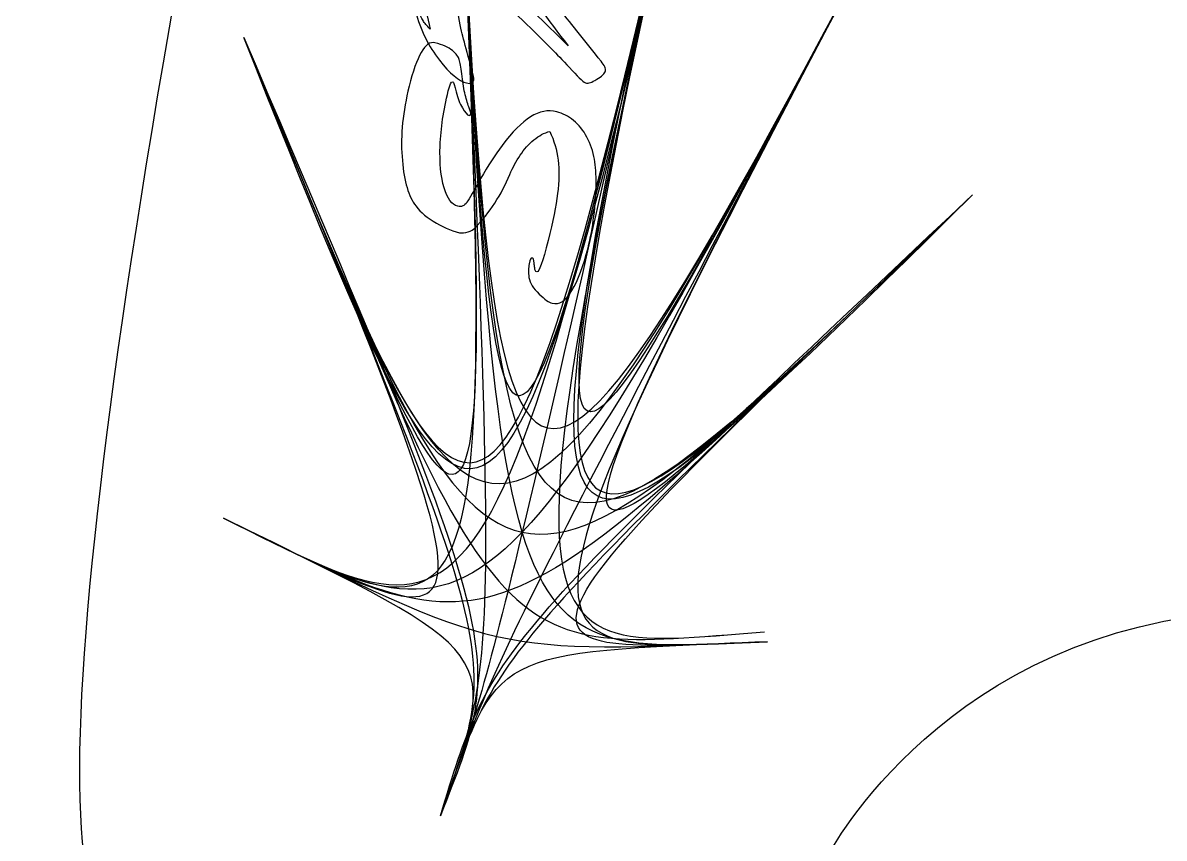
# Model space of a CAD drawing. Extents: x -6.9 to 5.4, y -6.6 to 6.1.
# Drawn here: x -4.766 to -3.064, y -5.401 to -4.185 of the extents above; entities that cross this region are included whole.
import ezdxf

# ---------------------------------------------------------------- set-up
doc = ezdxf.new("R2010")
doc.units = 0
doc.header["$MEASUREMENT"] = 0
doc.layers.add('LAYER_1', color=7, linetype='CONTINUOUS')

msp = doc.modelspace()

# ---------------------------------------------------------------- linework, layer by layer
at = {"layer": 'LAYER_1', "color": 1}
for points, knots in [([(-1.0765, 6.05652), (-1.0765, 6.05652), (-1.0765, 4.67193), (-1.0765, 4.67193), (-1.0765, 4.67193), (-1.26912, 4.58495), (-1.42916, 4.02107), (-1.55084, 3.28561), (-1.55084, 3.28561), (-1.55084, 3.28561), (-1.81406, 3.28562), (-1.81406, 3.28562), (-1.81406, 3.28562), (-1.81406, 3.28562), (-1.81406, 2.98575), (-1.81406, 2.98575), (-1.81406, 2.98575), (-1.81406, 2.98575), (-1.78008, 2.98575), (-1.78008, 2.98575), (-1.78008, 2.98575), (-1.78008, 2.98575), (-1.73451, 2.98575), (-1.73451, 2.98575), (-1.73451, 2.98575), (-1.73451, 2.98575), (-1.60366, 2.98575), (-1.60366, 2.98575), (-1.60366, 2.98575), (-1.70708, 2.23453), (-1.77571, 1.26423), (-1.80467, 0.34562), (-1.80467, 0.34562), (-1.80467, 0.34562), (-2.04347, 0.34562), (-2.04347, 0.34562), (-2.04347, 0.34562), (-2.04347, 0.34562), (-2.04347, 0.04575), (-2.04347, 0.04575), (-2.04347, 0.04575), (-2.04347, 0.04575), (-1.8138, 0.04575), (-1.8138, 0.04575), (-1.8138, 0.04575), (-1.84049, -1.2543), (-1.78591, -2.55726), (-1.63606, -3.27438), (-1.63606, -3.27438), (-1.63606, -3.27438), (-1.87501, -3.27438), (-1.87501, -3.27438), (-1.87501, -3.27438), (-1.87501, -3.27438), (-1.87501, -3.57425), (-1.87501, -3.57425), (-1.87501, -3.57425), (-1.87501, -3.57425), (-1.53922, -3.57425), (-1.53922, -3.57425), (-1.53922, -3.57425), (-1.50942, -3.653), (-1.47714, -3.71587), (-1.44229, -3.76058), (-1.44229, -3.76058), (-1.6412, -4.35957), (-1.67434, -4.91428), (-1.54172, -5.42472), (-1.54172, -5.42472), (-1.54172, -5.42472), (-1.7999, -5.42472), (-2.31625, -5.42472), (-2.31625, -5.42472), (-2.54922, -5.18566), (-2.71015, -5.04915), (-2.9477, -5.06273), (-2.9477, -5.06273), (-3.38926, -5.08798), (-3.56411, -5.42472), (-3.56411, -5.42472), (-3.56411, -5.42472), (-3.62295, -5.75827), (-3.67455, -6.2348), (-3.97476, -6.57611), (-3.97476, -6.57611), (-3.97476, -6.57611), (-4.07472, -6.57611), (-4.27463, -6.57611), (-4.27463, -6.57611), (-4.43925, -6.38713), (-4.57281, -6.00334), (-4.67531, -5.42472), (-4.67531, -5.42472), (-4.76578, -4.65962), (-3.82692, -0.58949), (-2.82667, 2.66733), (-2.82667, 2.66733), (-2.48529, 3.98956), (-1.79329, 5.08701), (-1.0765, 6.05652)], [0, 0, 0, 0, 0.0384615, 0.0384615, 0.0384615, 0.0384615, 0.0769231, 0.0769231, 0.0769231, 0.0769231, 0.1153846, 0.1153846, 0.1153846, 0.1153846, 0.1538462, 0.1538462, 0.1538462, 0.1538462, 0.1923077, 0.1923077, 0.1923077, 0.1923077, 0.2307692, 0.2307692, 0.2307692, 0.2307692, 0.2692308, 0.2692308, 0.2692308, 0.2692308, 0.3076923, 0.3076923, 0.3076923, 0.3076923, 0.3461538, 0.3461538, 0.3461538, 0.3461538, 0.3846154, 0.3846154, 0.3846154, 0.3846154, 0.4230769, 0.4230769, 0.4230769, 0.4230769, 0.4615385, 0.4615385, 0.4615385, 0.4615385, 0.5, 0.5, 0.5, 0.5, 0.5384615, 0.5384615, 0.5384615, 0.5384615, 0.5769231, 0.5769231, 0.5769231, 0.5769231, 0.6153846, 0.6153846, 0.6153846, 0.6153846, 0.6538462, 0.6538462, 0.6538462, 0.6538462, 0.6923077, 0.6923077, 0.6923077, 0.6923077, 0.7307692, 0.7307692, 0.7307692, 0.7307692, 0.7692308, 0.7692308, 0.7692308, 0.7692308, 0.8076923, 0.8076923, 0.8076923, 0.8076923, 0.8461538, 0.8461538, 0.8461538, 0.8461538, 0.8846154, 0.8846154, 0.8846154, 0.8846154, 0.9230769, 0.9230769, 0.9230769, 0.9230769, 1, 1, 1, 1]), ([(-4.13104, -3.54098), (-4.05584, -5.17797), (-4.0445, -5.1312), (-4.46644, -4.92387), (-4.46644, -4.92387), (-4.0445, -5.1312), (-4.07234, -5.18676), (-3.64295, -3.28105)], [0, 0, 0, 0, 0.3333333, 0.3333333, 0.3333333, 0.3333333, 1, 1, 1, 1]), ([(-4.43637, -4.20685), (-4.05019, -5.17493), (-4.06221, -5.18895), (-3.64295, -3.28105), (-3.64295, -3.28105), (-4.0825, -5.18456), (-4.08693, -5.16699), (-3.34976, -4.44159), (-3.34976, -4.44159), (-4.07758, -5.12801), (-4.06558, -5.11401), (-4.14317, -5.3674), (-4.14317, -5.3674), (-4.04528, -5.1184), (-4.04084, -5.13597), (-4.43637, -4.20685)], [0, 0, 0, 0, 0.2, 0.2, 0.2, 0.2, 0.4, 0.4, 0.4, 0.4, 0.6, 0.6, 0.6, 0.6, 1, 1, 1, 1]), ([(-4.13104, -3.54098), (-4.05584, -5.17797), (-4.04551, -5.15545), (-4.43637, -4.20685), (-4.43637, -4.20685), (-4.04551, -5.15545), (-4.07234, -5.18676), (-3.64295, -3.28105)], [0, 0, 0, 0, 0.3333333, 0.3333333, 0.3333333, 0.3333333, 1, 1, 1, 1]), ([(-3.64295, -3.28105), (-4.07234, -5.18676), (-4.05584, -5.17797), (-4.13104, -3.54098), (-4.13104, -3.54098), (-4.05584, -5.17797), (-4.08327, -5.17178), (-3.31983, -3.72388)], [0, 0, 0, 0, 0.3333333, 0.3333333, 0.3333333, 0.3333333, 1, 1, 1, 1]), ([(-3.31983, -3.72388), (-4.08327, -5.17178), (-4.07234, -5.18676), (-3.64295, -3.28105), (-3.64295, -3.28105), (-4.07234, -5.18676), (-4.08225, -5.14752), (-3.34976, -4.44159)], [0, 0, 0, 0, 0.3333333, 0.3333333, 0.3333333, 0.3333333, 1, 1, 1, 1]), ([(-3.34976, -4.44159), (-4.08225, -5.14752), (-4.05584, -5.17797), (-4.13104, -3.54098), (-4.13104, -3.54098), (-4.05584, -5.17797), (-4.05543, -5.11621), (-4.14317, -5.3674)], [0, 0, 0, 0, 0.3333333, 0.3333333, 0.3333333, 0.3333333, 1, 1, 1, 1]), ([(-3.31983, -3.72388), (-4.08327, -5.17178), (-4.04551, -5.15545), (-4.43637, -4.20685), (-4.43637, -4.20685), (-4.04551, -5.15545), (-4.07176, -5.12548), (-3.65996, -5.09304)], [0, 0, 0, 0, 0.3333333, 0.3333333, 0.3333333, 0.3333333, 1, 1, 1, 1]), ([(-3.34976, -4.44159), (-4.08225, -5.14752), (-4.08327, -5.17178), (-3.31983, -3.72388), (-3.31983, -3.72388), (-4.08327, -5.17178), (-4.07192, -5.12498), (-3.65545, -5.10793)], [0, 0, 0, 0, 0.3333333, 0.3333333, 0.3333333, 0.3333333, 1, 1, 1, 1]), ([(-3.97457, -4.22706), (-4.01321, -4.18789), (-4.04398, -4.15824), (-4.06679, -4.13793), (-4.06679, -4.13793), (-4.08952, -4.11769), (-4.10453, -4.10663), (-4.11166, -4.10492), (-4.11166, -4.10492), (-4.11429, -4.10426), (-4.11675, -4.10459), (-4.11889, -4.10607), (-4.11889, -4.10607), (-4.1211, -4.10754), (-4.12248, -4.10943), (-4.12306, -4.11198), (-4.12306, -4.11198), (-4.12429, -4.11673), (-4.12304, -4.13149), (-4.11933, -4.15616), (-4.11933, -4.15616), (-4.11612, -4.17666), (-4.11332, -4.19166), (-4.11086, -4.20134), (-4.11086, -4.20134), (-4.10839, -4.21101), (-4.10469, -4.22445), (-4.09992, -4.24159), (-4.09992, -4.24159), (-4.09507, -4.25872), (-4.09293, -4.26831), (-4.09342, -4.27053), (-4.09342, -4.27053), (-4.09456, -4.27487), (-4.09809, -4.27627), (-4.10415, -4.27479), (-4.10415, -4.27479), (-4.11563, -4.27194), (-4.12918, -4.26055), (-4.14485, -4.24064), (-4.14485, -4.24064), (-4.16053, -4.22081), (-4.17244, -4.1963), (-4.18073, -4.1672), (-4.18073, -4.1672), (-4.18197, -4.16359), (-4.18148, -4.16204), (-4.1791, -4.16261), (-4.1791, -4.16261), (-4.17837, -4.16277), (-4.17705, -4.16515), (-4.17516, -4.16957), (-4.17516, -4.16957), (-4.17327, -4.174), (-4.1713, -4.17793), (-4.16917, -4.18154), (-4.16917, -4.18154), (-4.16695, -4.18514), (-4.1635, -4.18941), (-4.15866, -4.1944), (-4.15866, -4.1944), (-4.16681, -4.15776), (-4.17232, -4.13095), (-4.17512, -4.11398), (-4.17512, -4.11398), (-4.17801, -4.09701), (-4.1781, -4.08315), (-4.1754, -4.07224), (-4.1754, -4.07224), (-4.17303, -4.06282), (-4.16926, -4.05585), (-4.16393, -4.05141), (-4.16393, -4.05141), (-4.15861, -4.04698), (-4.15222, -4.04574), (-4.14475, -4.04754), (-4.14475, -4.04754), (-4.13819, -4.04917), (-4.12942, -4.05417), (-4.11826, -4.06245), (-4.11826, -4.06245), (-4.1071, -4.07072), (-4.09389, -4.08202), (-4.07854, -4.09645), (-4.07854, -4.09645), (-4.06321, -4.11078), (-4.04819, -4.12528), (-4.03334, -4.13994), (-4.03334, -4.13994), (-4.01848, -4.15461), (-3.99165, -4.18115), (-3.95284, -4.2195), (-3.95284, -4.2195), (-3.98321, -4.17992), (-4.00939, -4.14395), (-4.03147, -4.11158), (-4.03147, -4.11158), (-4.05348, -4.0792), (-4.07104, -4.05143), (-4.08418, -4.02822), (-4.08418, -4.02822), (-4.09723, -4.00503), (-4.10667, -3.98586), (-4.11242, -3.97078), (-4.11242, -3.97078), (-4.11818, -3.95561), (-4.12024, -3.94503), (-4.11876, -3.93897), (-4.11876, -3.93897), (-4.11819, -3.93683), (-4.11557, -3.93479), (-4.11065, -3.93281), (-4.11065, -3.93281), (-4.10582, -3.93092), (-4.10008, -3.92952), (-4.0936, -3.92869), (-4.0936, -3.92869), (-4.08712, -3.92779), (-4.08196, -3.92787), (-4.07826, -3.92876), (-4.07826, -3.92876), (-4.06793, -3.9313), (-4.05841, -3.93646), (-4.04956, -3.94416), (-4.04956, -3.94416), (-4.04069, -3.95186), (-4.03044, -3.9626), (-4.01879, -3.97635), (-4.01879, -3.97635), (-3.98653, -4.0152), (-3.96068, -4.0442), (-3.94132, -4.06321), (-3.94132, -4.06321), (-3.92195, -4.08222), (-3.90529, -4.09352), (-3.89144, -4.09696), (-3.89144, -4.09696), (-3.88103, -4.09949), (-3.87446, -4.09539), (-3.87177, -4.08455), (-3.87177, -4.08455), (-3.87054, -4.07964), (-3.87096, -4.07333), (-3.87309, -4.06578), (-3.87309, -4.06578), (-3.87516, -4.05816), (-3.87893, -4.04881), (-3.88435, -4.03759), (-3.88435, -4.03759), (-3.88985, -4.02636), (-3.89601, -4.01488), (-3.90283, -4.00316), (-3.90283, -4.00316), (-3.90283, -4.00316), (-3.88454, -4.00725), (-3.88454, -4.00725), (-3.88454, -4.00725), (-3.87419, -4.02397), (-3.86541, -4.0388), (-3.85834, -4.05175), (-3.85834, -4.05175), (-3.85129, -4.06478), (-3.84521, -4.07683), (-3.84028, -4.08806), (-3.84028, -4.08806), (-3.83527, -4.09921), (-3.83182, -4.10904), (-3.83001, -4.11741), (-3.83001, -4.11741), (-3.82811, -4.12577), (-3.82787, -4.13274), (-3.82925, -4.13832), (-3.82925, -4.13832), (-3.83122, -4.14635), (-3.83564, -4.15217), (-3.84236, -4.15571), (-3.84236, -4.15571), (-3.84908, -4.15924), (-3.85696, -4.15982), (-3.86597, -4.15761), (-3.86597, -4.15761), (-3.87434, -4.15549), (-3.8841, -4.15115), (-3.89509, -4.14451), (-3.89509, -4.14451), (-3.90609, -4.13797), (-3.91839, -4.12895), (-3.9321, -4.11757), (-3.9321, -4.11757), (-3.94571, -4.10618), (-3.96031, -4.09266), (-3.97574, -4.07702), (-3.97574, -4.07702), (-3.99117, -4.06136), (-4.00701, -4.04416), (-4.02326, -4.02523), (-4.02326, -4.02523), (-4.03951, -4.00679), (-4.05042, -3.9968), (-4.05599, -3.99541), (-4.05599, -3.99541), (-4.05928, -3.9946), (-4.06133, -3.9959), (-4.06222, -3.99935), (-4.06222, -3.99935), (-4.06566, -4.01321), (-4.04587, -4.05157), (-4.00285, -4.11459), (-4.00285, -4.11459), (-4.00022, -4.11852), (-3.99522, -4.12557), (-3.98791, -4.13557), (-3.98791, -4.13557), (-3.98053, -4.14557), (-3.97264, -4.15581), (-3.96428, -4.16638), (-3.96428, -4.16638), (-3.95583, -4.17703), (-3.9463, -4.18891), (-3.9358, -4.20202), (-3.9358, -4.20202), (-3.92529, -4.21521), (-3.91462, -4.22857), (-3.90379, -4.24218), (-3.90379, -4.24218), (-3.89862, -4.24857), (-3.89648, -4.25348), (-3.8973, -4.25693), (-3.8973, -4.25693), (-3.8982, -4.26062), (-3.90246, -4.2648), (-3.91008, -4.26932), (-3.91008, -4.26932), (-3.91763, -4.27392), (-3.92278, -4.27581), (-3.92558, -4.27507), (-3.92558, -4.27507), (-3.92886, -4.27434), (-3.936, -4.26795), (-3.94691, -4.25607), (-3.94691, -4.25607), (-3.95782, -4.24418), (-3.96701, -4.23452), (-3.97457, -4.22706)], [0, 0, 0, 0, 0.016129, 0.016129, 0.016129, 0.016129, 0.0322581, 0.0322581, 0.0322581, 0.0322581, 0.0483871, 0.0483871, 0.0483871, 0.0483871, 0.0645161, 0.0645161, 0.0645161, 0.0645161, 0.0806452, 0.0806452, 0.0806452, 0.0806452, 0.0967742, 0.0967742, 0.0967742, 0.0967742, 0.1129032, 0.1129032, 0.1129032, 0.1129032, 0.1290323, 0.1290323, 0.1290323, 0.1290323, 0.1451613, 0.1451613, 0.1451613, 0.1451613, 0.1612903, 0.1612903, 0.1612903, 0.1612903, 0.1774194, 0.1774194, 0.1774194, 0.1774194, 0.1935484, 0.1935484, 0.1935484, 0.1935484, 0.2096774, 0.2096774, 0.2096774, 0.2096774, 0.2258065, 0.2258065, 0.2258065, 0.2258065, 0.2419355, 0.2419355, 0.2419355, 0.2419355, 0.2580645, 0.2580645, 0.2580645, 0.2580645, 0.2741935, 0.2741935, 0.2741935, 0.2741935, 0.2903226, 0.2903226, 0.2903226, 0.2903226, 0.3064516, 0.3064516, 0.3064516, 0.3064516, 0.3225806, 0.3225806, 0.3225806, 0.3225806, 0.3387097, 0.3387097, 0.3387097, 0.3387097, 0.3548387, 0.3548387, 0.3548387, 0.3548387, 0.3709677, 0.3709677, 0.3709677, 0.3709677, 0.3870968, 0.3870968, 0.3870968, 0.3870968, 0.4032258, 0.4032258, 0.4032258, 0.4032258, 0.4193548, 0.4193548, 0.4193548, 0.4193548, 0.4354839, 0.4354839, 0.4354839, 0.4354839, 0.4516129, 0.4516129, 0.4516129, 0.4516129, 0.4677419, 0.4677419, 0.4677419, 0.4677419, 0.483871, 0.483871, 0.483871, 0.483871, 0.5, 0.5, 0.5, 0.5, 0.516129, 0.516129, 0.516129, 0.516129, 0.5322581, 0.5322581, 0.5322581, 0.5322581, 0.5483871, 0.5483871, 0.5483871, 0.5483871, 0.5645161, 0.5645161, 0.5645161, 0.5645161, 0.5806452, 0.5806452, 0.5806452, 0.5806452, 0.5967742, 0.5967742, 0.5967742, 0.5967742, 0.6129032, 0.6129032, 0.6129032, 0.6129032, 0.6290323, 0.6290323, 0.6290323, 0.6290323, 0.6451613, 0.6451613, 0.6451613, 0.6451613, 0.6612903, 0.6612903, 0.6612903, 0.6612903, 0.6774194, 0.6774194, 0.6774194, 0.6774194, 0.6935484, 0.6935484, 0.6935484, 0.6935484, 0.7096774, 0.7096774, 0.7096774, 0.7096774, 0.7258065, 0.7258065, 0.7258065, 0.7258065, 0.7419355, 0.7419355, 0.7419355, 0.7419355, 0.7580645, 0.7580645, 0.7580645, 0.7580645, 0.7741935, 0.7741935, 0.7741935, 0.7741935, 0.7903226, 0.7903226, 0.7903226, 0.7903226, 0.8064516, 0.8064516, 0.8064516, 0.8064516, 0.8225806, 0.8225806, 0.8225806, 0.8225806, 0.8387097, 0.8387097, 0.8387097, 0.8387097, 0.8548387, 0.8548387, 0.8548387, 0.8548387, 0.8709677, 0.8709677, 0.8709677, 0.8709677, 0.8870968, 0.8870968, 0.8870968, 0.8870968, 0.9032258, 0.9032258, 0.9032258, 0.9032258, 0.9193548, 0.9193548, 0.9193548, 0.9193548, 0.9354839, 0.9354839, 0.9354839, 0.9354839, 0.9516129, 0.9516129, 0.9516129, 0.9516129, 0.9677419, 0.9677419, 0.9677419, 0.9677419, 1, 1, 1, 1]), ([(-4.14317, -5.3674), (-4.05543, -5.11621), (-4.0445, -5.1312), (-4.46644, -4.92387), (-4.46644, -4.92387), (-4.0445, -5.1312), (-4.04551, -5.15545), (-4.43637, -4.20685)], [0, 0, 0, 0, 0.3333333, 0.3333333, 0.3333333, 0.3333333, 1, 1, 1, 1]), ([(-3.98027, -4.34694), (-3.98838, -4.34907), (-3.99633, -4.35326), (-4.00395, -4.35966), (-4.00395, -4.35966), (-4.01165, -4.36598), (-4.01846, -4.37361), (-4.02436, -4.38247), (-4.02436, -4.38247), (-4.03025, -4.39133), (-4.03541, -4.40085), (-4.03975, -4.41102), (-4.03975, -4.41102), (-4.05218, -4.44129), (-4.06971, -4.46811), (-4.09216, -4.49141), (-4.09216, -4.49141), (-4.09396, -4.49346), (-4.09724, -4.49527), (-4.10192, -4.49691), (-4.10192, -4.49691), (-4.10658, -4.49856), (-4.11085, -4.49897), (-4.11454, -4.49799), (-4.11454, -4.49799), (-4.12824, -4.49464), (-4.14136, -4.4889), (-4.15399, -4.48088), (-4.15399, -4.48088), (-4.16663, -4.47294), (-4.1759, -4.46434), (-4.18189, -4.45524), (-4.18189, -4.45524), (-4.19199, -4.44048), (-4.19824, -4.41696), (-4.20047, -4.38458), (-4.20047, -4.38458), (-4.20271, -4.35219), (-4.19921, -4.31725), (-4.1899, -4.27977), (-4.1899, -4.27977), (-4.18433, -4.25739), (-4.17828, -4.24058), (-4.17181, -4.22917), (-4.17181, -4.22917), (-4.16535, -4.21786), (-4.15854, -4.2131), (-4.15133, -4.21489), (-4.15133, -4.21489), (-4.1396, -4.21775), (-4.13099, -4.22159), (-4.12532, -4.22643), (-4.12532, -4.22643), (-4.11975, -4.23119), (-4.1163, -4.23569), (-4.11506, -4.23987), (-4.11506, -4.23987), (-4.11392, -4.24405), (-4.11268, -4.2511), (-4.11135, -4.26119), (-4.11135, -4.26119), (-4.11036, -4.27184), (-4.10889, -4.28119), (-4.10691, -4.28939), (-4.10691, -4.28939), (-4.10502, -4.29751), (-4.10297, -4.30455), (-4.10083, -4.31054), (-4.10083, -4.31054), (-4.09869, -4.31653), (-4.09779, -4.32013), (-4.09812, -4.32136), (-4.09812, -4.32136), (-4.09844, -4.32291), (-4.09925, -4.32358), (-4.10049, -4.32325), (-4.10049, -4.32325), (-4.1032, -4.3226), (-4.10648, -4.31882), (-4.1105, -4.31202), (-4.1105, -4.31202), (-4.11445, -4.30514), (-4.11748, -4.29718), (-4.11953, -4.28817), (-4.11953, -4.28817), (-4.12192, -4.2785), (-4.12373, -4.2735), (-4.12496, -4.27317), (-4.12496, -4.27317), (-4.12693, -4.27268), (-4.12914, -4.27719), (-4.13151, -4.2867), (-4.13151, -4.2867), (-4.13862, -4.31548), (-4.1427, -4.34271), (-4.14366, -4.36838), (-4.14366, -4.36838), (-4.14463, -4.39404), (-4.14264, -4.41503), (-4.13771, -4.43118), (-4.13771, -4.43118), (-4.13286, -4.44733), (-4.12605, -4.45651), (-4.11736, -4.45863), (-4.11736, -4.45863), (-4.11195, -4.46002), (-4.10736, -4.45805), (-4.10367, -4.45272), (-4.10367, -4.45272), (-4.09999, -4.44747), (-4.09302, -4.43549), (-4.08279, -4.41696), (-4.08279, -4.41696), (-4.07256, -4.39833), (-4.06207, -4.38201), (-4.05134, -4.36798), (-4.05134, -4.36798), (-4.0361, -4.34779), (-4.02193, -4.3336), (-4.00882, -4.32531), (-4.00882, -4.32531), (-3.99571, -4.31702), (-3.98267, -4.31447), (-3.96979, -4.31774), (-3.96979, -4.31774), (-3.96093, -4.31986), (-3.95258, -4.32429), (-3.94469, -4.33076), (-3.94469, -4.33076), (-3.93682, -4.33723), (-3.93017, -4.3455), (-3.92475, -4.35558), (-3.92475, -4.35558), (-3.91933, -4.36566), (-3.91555, -4.37673), (-3.91342, -4.38862), (-3.91342, -4.38862), (-3.91185, -4.39879), (-3.91109, -4.41116), (-3.91117, -4.426), (-3.91117, -4.426), (-3.91124, -4.44076), (-3.91238, -4.4565), (-3.9145, -4.47324), (-3.9145, -4.47324), (-3.91661, -4.48996), (-3.91947, -4.5057), (-3.92315, -4.52055), (-3.92315, -4.52055), (-3.92994, -4.54778), (-3.93795, -4.56903), (-3.94713, -4.58428), (-3.94713, -4.58428), (-3.95638, -4.59953), (-3.96622, -4.60586), (-3.97654, -4.60332), (-3.97654, -4.60332), (-3.98122, -4.60218), (-3.98778, -4.59759), (-3.99623, -4.58948), (-3.99623, -4.58948), (-4.00469, -4.58146), (-4.0097, -4.57326), (-4.01118, -4.56473), (-4.01118, -4.56473), (-4.01217, -4.55744), (-4.01209, -4.55063), (-4.01094, -4.54431), (-4.01094, -4.54431), (-4.0098, -4.538), (-4.00825, -4.53505), (-4.00636, -4.53554), (-4.00636, -4.53554), (-4.00595, -4.53562), (-4.00554, -4.53595), (-4.00513, -4.53661), (-4.00513, -4.53661), (-4.0048, -4.53717), (-4.00455, -4.53783), (-4.00439, -4.53849), (-4.00439, -4.53849), (-4.00423, -4.53922), (-4.00406, -4.53988), (-4.0039, -4.54062), (-4.0039, -4.54062), (-4.00348, -4.54398), (-4.00316, -4.54677), (-4.0029, -4.5489), (-4.0029, -4.5489), (-4.00266, -4.55103), (-4.00241, -4.55275), (-4.002, -4.55407), (-4.002, -4.55407), (-4.00159, -4.55538), (-4.00077, -4.5562), (-3.99946, -4.55652), (-3.99946, -4.55652), (-3.99626, -4.55734), (-3.99062, -4.54168), (-3.9826, -4.50945), (-3.9826, -4.50945), (-3.97566, -4.4814), (-3.97092, -4.45828), (-3.96855, -4.43982), (-3.96855, -4.43982), (-3.96611, -4.42146), (-3.9658, -4.40473), (-3.96769, -4.38972), (-3.96769, -4.38972), (-3.96959, -4.37472), (-3.97378, -4.36046), (-3.98027, -4.34694)], [0, 0, 0, 0, 0.0185185, 0.0185185, 0.0185185, 0.0185185, 0.037037, 0.037037, 0.037037, 0.037037, 0.0555556, 0.0555556, 0.0555556, 0.0555556, 0.0740741, 0.0740741, 0.0740741, 0.0740741, 0.0925926, 0.0925926, 0.0925926, 0.0925926, 0.1111111, 0.1111111, 0.1111111, 0.1111111, 0.1296296, 0.1296296, 0.1296296, 0.1296296, 0.1481481, 0.1481481, 0.1481481, 0.1481481, 0.1666667, 0.1666667, 0.1666667, 0.1666667, 0.1851852, 0.1851852, 0.1851852, 0.1851852, 0.2037037, 0.2037037, 0.2037037, 0.2037037, 0.2222222, 0.2222222, 0.2222222, 0.2222222, 0.2407407, 0.2407407, 0.2407407, 0.2407407, 0.2592593, 0.2592593, 0.2592593, 0.2592593, 0.2777778, 0.2777778, 0.2777778, 0.2777778, 0.2962963, 0.2962963, 0.2962963, 0.2962963, 0.3148148, 0.3148148, 0.3148148, 0.3148148, 0.3333333, 0.3333333, 0.3333333, 0.3333333, 0.3518519, 0.3518519, 0.3518519, 0.3518519, 0.3703704, 0.3703704, 0.3703704, 0.3703704, 0.3888889, 0.3888889, 0.3888889, 0.3888889, 0.4074074, 0.4074074, 0.4074074, 0.4074074, 0.4259259, 0.4259259, 0.4259259, 0.4259259, 0.4444444, 0.4444444, 0.4444444, 0.4444444, 0.462963, 0.462963, 0.462963, 0.462963, 0.4814815, 0.4814815, 0.4814815, 0.4814815, 0.5, 0.5, 0.5, 0.5, 0.5185185, 0.5185185, 0.5185185, 0.5185185, 0.537037, 0.537037, 0.537037, 0.537037, 0.5555556, 0.5555556, 0.5555556, 0.5555556, 0.5740741, 0.5740741, 0.5740741, 0.5740741, 0.5925926, 0.5925926, 0.5925926, 0.5925926, 0.6111111, 0.6111111, 0.6111111, 0.6111111, 0.6296296, 0.6296296, 0.6296296, 0.6296296, 0.6481481, 0.6481481, 0.6481481, 0.6481481, 0.6666667, 0.6666667, 0.6666667, 0.6666667, 0.6851852, 0.6851852, 0.6851852, 0.6851852, 0.7037037, 0.7037037, 0.7037037, 0.7037037, 0.7222222, 0.7222222, 0.7222222, 0.7222222, 0.7407407, 0.7407407, 0.7407407, 0.7407407, 0.7592593, 0.7592593, 0.7592593, 0.7592593, 0.7777778, 0.7777778, 0.7777778, 0.7777778, 0.7962963, 0.7962963, 0.7962963, 0.7962963, 0.8148148, 0.8148148, 0.8148148, 0.8148148, 0.8333333, 0.8333333, 0.8333333, 0.8333333, 0.8518519, 0.8518519, 0.8518519, 0.8518519, 0.8703704, 0.8703704, 0.8703704, 0.8703704, 0.8888889, 0.8888889, 0.8888889, 0.8888889, 0.9074074, 0.9074074, 0.9074074, 0.9074074, 0.9259259, 0.9259259, 0.9259259, 0.9259259, 0.9444444, 0.9444444, 0.9444444, 0.9444444, 0.962963, 0.962963, 0.962963, 0.962963, 1, 1, 1, 1]), ([(-3.34976, -4.44159), (-4.08225, -5.14752), (-4.0445, -5.1312), (-4.46644, -4.92387), (-4.46644, -4.92387), (-4.0445, -5.1312), (-4.07192, -5.12498), (-3.65545, -5.10793)], [0, 0, 0, 0, 0.3333333, 0.3333333, 0.3333333, 0.3333333, 1, 1, 1, 1]), ([(-3.65545, -5.10793), (-4.07192, -5.12498), (-4.05543, -5.11621), (-4.14317, -5.3674), (-4.14317, -5.3674), (-4.05543, -5.11621), (-4.08225, -5.14752), (-3.34976, -4.44159), (-3.34976, -4.44159), (-4.08225, -5.14752), (-4.07192, -5.12498), (-3.65545, -5.10793)], [0, 0, 0, 0, 0.25, 0.25, 0.25, 0.25, 0.5, 0.5, 0.5, 0.5, 1, 1, 1, 1])]:
    msp.add_open_spline(points, degree=3, knots=knots, dxfattribs=at)
for points in [[(-3.64295, -3.28105), (-4.07234, -5.18676), (-4.05543, -5.11621), (-4.14317, -5.3674)], [(-3.64295, -3.28105), (-4.07234, -5.18676), (-4.07176, -5.12548), (-3.65996, -5.09304)], [(-3.65545, -5.10793), (-4.07192, -5.12498), (-4.05584, -5.17797), (-4.13104, -3.54098)], [(-3.31983, -3.72388), (-4.08327, -5.17178), (-4.0445, -5.1312), (-4.46644, -4.92387)], [(-3.31983, -3.72388), (-4.08327, -5.17178), (-4.05543, -5.11621), (-4.14317, -5.3674)], [(-4.43637, -4.20685), (-4.04551, -5.15545), (-4.08225, -5.14752), (-3.34976, -4.44159)], [(-4.43637, -4.20685), (-4.04551, -5.15545), (-4.05543, -5.11621), (-4.14317, -5.3674)]]:
    msp.add_open_spline(points, degree=3, dxfattribs=at)
at = {"layer": 'LAYER_1', "color": 7}
for points, knots in [([(-3.97457, -4.22706), (-4.01321, -4.18789), (-4.04398, -4.15824), (-4.06679, -4.13793), (-4.06679, -4.13793), (-4.08952, -4.11769), (-4.10453, -4.10663), (-4.11166, -4.10492), (-4.11166, -4.10492), (-4.11429, -4.10426), (-4.11675, -4.10459), (-4.11889, -4.10607), (-4.11889, -4.10607), (-4.1211, -4.10754), (-4.12248, -4.10943), (-4.12306, -4.11198), (-4.12306, -4.11198), (-4.12429, -4.11673), (-4.12304, -4.13149), (-4.11933, -4.15616), (-4.11933, -4.15616), (-4.11612, -4.17666), (-4.11332, -4.19166), (-4.11086, -4.20134), (-4.11086, -4.20134), (-4.10839, -4.21101), (-4.10469, -4.22445), (-4.09992, -4.24159), (-4.09992, -4.24159), (-4.09507, -4.25872), (-4.09293, -4.26831), (-4.09342, -4.27053), (-4.09342, -4.27053), (-4.09456, -4.27487), (-4.09809, -4.27627), (-4.10415, -4.27479), (-4.10415, -4.27479), (-4.11563, -4.27194), (-4.12918, -4.26055), (-4.14485, -4.24064), (-4.14485, -4.24064), (-4.16053, -4.22081), (-4.17244, -4.1963), (-4.18073, -4.1672), (-4.18073, -4.1672), (-4.18197, -4.16359), (-4.18148, -4.16204), (-4.1791, -4.16261), (-4.1791, -4.16261), (-4.17837, -4.16277), (-4.17705, -4.16515), (-4.17516, -4.16957), (-4.17516, -4.16957), (-4.17327, -4.174), (-4.1713, -4.17793), (-4.16917, -4.18154), (-4.16917, -4.18154), (-4.16695, -4.18514), (-4.1635, -4.18941), (-4.15866, -4.1944), (-4.15866, -4.1944), (-4.16681, -4.15776), (-4.17232, -4.13095), (-4.17512, -4.11398), (-4.17512, -4.11398), (-4.17801, -4.09701), (-4.1781, -4.08315), (-4.1754, -4.07224), (-4.1754, -4.07224), (-4.17303, -4.06282), (-4.16926, -4.05585), (-4.16393, -4.05141), (-4.16393, -4.05141), (-4.15861, -4.04698), (-4.15222, -4.04574), (-4.14475, -4.04754), (-4.14475, -4.04754), (-4.13819, -4.04917), (-4.12942, -4.05417), (-4.11826, -4.06245), (-4.11826, -4.06245), (-4.1071, -4.07072), (-4.09389, -4.08202), (-4.07854, -4.09645), (-4.07854, -4.09645), (-4.06321, -4.11078), (-4.04819, -4.12528), (-4.03334, -4.13994), (-4.03334, -4.13994), (-4.01848, -4.15461), (-3.99165, -4.18115), (-3.95284, -4.2195), (-3.95284, -4.2195), (-3.98321, -4.17992), (-4.00939, -4.14395), (-4.03147, -4.11158), (-4.03147, -4.11158), (-4.05348, -4.0792), (-4.07104, -4.05143), (-4.08418, -4.02822), (-4.08418, -4.02822), (-4.09723, -4.00503), (-4.10667, -3.98586), (-4.11242, -3.97078), (-4.11242, -3.97078), (-4.11818, -3.95561), (-4.12024, -3.94503), (-4.11876, -3.93897), (-4.11876, -3.93897), (-4.11819, -3.93683), (-4.11557, -3.93479), (-4.11065, -3.93281), (-4.11065, -3.93281), (-4.10582, -3.93092), (-4.10008, -3.92952), (-4.0936, -3.92869), (-4.0936, -3.92869), (-4.08712, -3.92779), (-4.08196, -3.92787), (-4.07826, -3.92876), (-4.07826, -3.92876), (-4.06793, -3.9313), (-4.05841, -3.93646), (-4.04956, -3.94416), (-4.04956, -3.94416), (-4.04069, -3.95186), (-4.03044, -3.9626), (-4.01879, -3.97635), (-4.01879, -3.97635), (-3.98653, -4.0152), (-3.96068, -4.0442), (-3.94132, -4.06321), (-3.94132, -4.06321), (-3.92195, -4.08222), (-3.90529, -4.09352), (-3.89144, -4.09696), (-3.89144, -4.09696), (-3.88103, -4.09949), (-3.87446, -4.09539), (-3.87177, -4.08455), (-3.87177, -4.08455), (-3.87054, -4.07964), (-3.87096, -4.07333), (-3.87309, -4.06578), (-3.87309, -4.06578), (-3.87516, -4.05816), (-3.87893, -4.04881), (-3.88435, -4.03759), (-3.88435, -4.03759), (-3.88985, -4.02636), (-3.89601, -4.01488), (-3.90283, -4.00316), (-3.90283, -4.00316), (-3.90283, -4.00316), (-3.88454, -4.00725), (-3.88454, -4.00725), (-3.88454, -4.00725), (-3.87419, -4.02397), (-3.86541, -4.0388), (-3.85834, -4.05175), (-3.85834, -4.05175), (-3.85129, -4.06478), (-3.84521, -4.07683), (-3.84028, -4.08806), (-3.84028, -4.08806), (-3.83527, -4.09921), (-3.83182, -4.10904), (-3.83001, -4.11741), (-3.83001, -4.11741), (-3.82811, -4.12577), (-3.82787, -4.13274), (-3.82925, -4.13832), (-3.82925, -4.13832), (-3.83122, -4.14635), (-3.83564, -4.15217), (-3.84236, -4.15571), (-3.84236, -4.15571), (-3.84908, -4.15924), (-3.85696, -4.15982), (-3.86597, -4.15761), (-3.86597, -4.15761), (-3.87434, -4.15549), (-3.8841, -4.15115), (-3.89509, -4.14451), (-3.89509, -4.14451), (-3.90609, -4.13797), (-3.91839, -4.12895), (-3.9321, -4.11757), (-3.9321, -4.11757), (-3.94571, -4.10618), (-3.96031, -4.09266), (-3.97574, -4.07702), (-3.97574, -4.07702), (-3.99117, -4.06136), (-4.00701, -4.04416), (-4.02326, -4.02523), (-4.02326, -4.02523), (-4.03951, -4.00679), (-4.05042, -3.9968), (-4.05599, -3.99541), (-4.05599, -3.99541), (-4.05928, -3.9946), (-4.06133, -3.9959), (-4.06222, -3.99935), (-4.06222, -3.99935), (-4.06566, -4.01321), (-4.04587, -4.05157), (-4.00285, -4.11459), (-4.00285, -4.11459), (-4.00022, -4.11852), (-3.99522, -4.12557), (-3.98791, -4.13557), (-3.98791, -4.13557), (-3.98053, -4.14557), (-3.97264, -4.15581), (-3.96428, -4.16638), (-3.96428, -4.16638), (-3.95583, -4.17703), (-3.9463, -4.18891), (-3.9358, -4.20202), (-3.9358, -4.20202), (-3.92529, -4.21521), (-3.91462, -4.22857), (-3.90379, -4.24218), (-3.90379, -4.24218), (-3.89862, -4.24857), (-3.89648, -4.25348), (-3.8973, -4.25693), (-3.8973, -4.25693), (-3.8982, -4.26062), (-3.90246, -4.2648), (-3.91008, -4.26932), (-3.91008, -4.26932), (-3.91763, -4.27392), (-3.92278, -4.27581), (-3.92558, -4.27507), (-3.92558, -4.27507), (-3.92886, -4.27434), (-3.936, -4.26795), (-3.94691, -4.25607), (-3.94691, -4.25607), (-3.95782, -4.24418), (-3.96701, -4.23452), (-3.97457, -4.22706)], [0, 0, 0, 0, 0.016129, 0.016129, 0.016129, 0.016129, 0.0322581, 0.0322581, 0.0322581, 0.0322581, 0.0483871, 0.0483871, 0.0483871, 0.0483871, 0.0645161, 0.0645161, 0.0645161, 0.0645161, 0.0806452, 0.0806452, 0.0806452, 0.0806452, 0.0967742, 0.0967742, 0.0967742, 0.0967742, 0.1129032, 0.1129032, 0.1129032, 0.1129032, 0.1290323, 0.1290323, 0.1290323, 0.1290323, 0.1451613, 0.1451613, 0.1451613, 0.1451613, 0.1612903, 0.1612903, 0.1612903, 0.1612903, 0.1774194, 0.1774194, 0.1774194, 0.1774194, 0.1935484, 0.1935484, 0.1935484, 0.1935484, 0.2096774, 0.2096774, 0.2096774, 0.2096774, 0.2258065, 0.2258065, 0.2258065, 0.2258065, 0.2419355, 0.2419355, 0.2419355, 0.2419355, 0.2580645, 0.2580645, 0.2580645, 0.2580645, 0.2741935, 0.2741935, 0.2741935, 0.2741935, 0.2903226, 0.2903226, 0.2903226, 0.2903226, 0.3064516, 0.3064516, 0.3064516, 0.3064516, 0.3225806, 0.3225806, 0.3225806, 0.3225806, 0.3387097, 0.3387097, 0.3387097, 0.3387097, 0.3548387, 0.3548387, 0.3548387, 0.3548387, 0.3709677, 0.3709677, 0.3709677, 0.3709677, 0.3870968, 0.3870968, 0.3870968, 0.3870968, 0.4032258, 0.4032258, 0.4032258, 0.4032258, 0.4193548, 0.4193548, 0.4193548, 0.4193548, 0.4354839, 0.4354839, 0.4354839, 0.4354839, 0.4516129, 0.4516129, 0.4516129, 0.4516129, 0.4677419, 0.4677419, 0.4677419, 0.4677419, 0.483871, 0.483871, 0.483871, 0.483871, 0.5, 0.5, 0.5, 0.5, 0.516129, 0.516129, 0.516129, 0.516129, 0.5322581, 0.5322581, 0.5322581, 0.5322581, 0.5483871, 0.5483871, 0.5483871, 0.5483871, 0.5645161, 0.5645161, 0.5645161, 0.5645161, 0.5806452, 0.5806452, 0.5806452, 0.5806452, 0.5967742, 0.5967742, 0.5967742, 0.5967742, 0.6129032, 0.6129032, 0.6129032, 0.6129032, 0.6290323, 0.6290323, 0.6290323, 0.6290323, 0.6451613, 0.6451613, 0.6451613, 0.6451613, 0.6612903, 0.6612903, 0.6612903, 0.6612903, 0.6774194, 0.6774194, 0.6774194, 0.6774194, 0.6935484, 0.6935484, 0.6935484, 0.6935484, 0.7096774, 0.7096774, 0.7096774, 0.7096774, 0.7258065, 0.7258065, 0.7258065, 0.7258065, 0.7419355, 0.7419355, 0.7419355, 0.7419355, 0.7580645, 0.7580645, 0.7580645, 0.7580645, 0.7741935, 0.7741935, 0.7741935, 0.7741935, 0.7903226, 0.7903226, 0.7903226, 0.7903226, 0.8064516, 0.8064516, 0.8064516, 0.8064516, 0.8225806, 0.8225806, 0.8225806, 0.8225806, 0.8387097, 0.8387097, 0.8387097, 0.8387097, 0.8548387, 0.8548387, 0.8548387, 0.8548387, 0.8709677, 0.8709677, 0.8709677, 0.8709677, 0.8870968, 0.8870968, 0.8870968, 0.8870968, 0.9032258, 0.9032258, 0.9032258, 0.9032258, 0.9193548, 0.9193548, 0.9193548, 0.9193548, 0.9354839, 0.9354839, 0.9354839, 0.9354839, 0.9516129, 0.9516129, 0.9516129, 0.9516129, 0.9677419, 0.9677419, 0.9677419, 0.9677419, 1, 1, 1, 1]), ([(-3.98027, -4.34694), (-3.98838, -4.34907), (-3.99633, -4.35326), (-4.00395, -4.35966), (-4.00395, -4.35966), (-4.01165, -4.36598), (-4.01846, -4.37361), (-4.02436, -4.38247), (-4.02436, -4.38247), (-4.03025, -4.39133), (-4.03541, -4.40085), (-4.03975, -4.41102), (-4.03975, -4.41102), (-4.05218, -4.44129), (-4.06971, -4.46811), (-4.09216, -4.49141), (-4.09216, -4.49141), (-4.09396, -4.49346), (-4.09724, -4.49527), (-4.10192, -4.49691), (-4.10192, -4.49691), (-4.10658, -4.49856), (-4.11085, -4.49897), (-4.11454, -4.49799), (-4.11454, -4.49799), (-4.12824, -4.49464), (-4.14136, -4.4889), (-4.15399, -4.48088), (-4.15399, -4.48088), (-4.16663, -4.47294), (-4.1759, -4.46434), (-4.18189, -4.45524), (-4.18189, -4.45524), (-4.19199, -4.44048), (-4.19824, -4.41696), (-4.20047, -4.38458), (-4.20047, -4.38458), (-4.20271, -4.35219), (-4.19921, -4.31725), (-4.1899, -4.27977), (-4.1899, -4.27977), (-4.18433, -4.25739), (-4.17828, -4.24058), (-4.17181, -4.22917), (-4.17181, -4.22917), (-4.16535, -4.21786), (-4.15854, -4.2131), (-4.15133, -4.21489), (-4.15133, -4.21489), (-4.1396, -4.21775), (-4.13099, -4.22159), (-4.12532, -4.22643), (-4.12532, -4.22643), (-4.11975, -4.23119), (-4.1163, -4.23569), (-4.11506, -4.23987), (-4.11506, -4.23987), (-4.11392, -4.24405), (-4.11268, -4.2511), (-4.11135, -4.26119), (-4.11135, -4.26119), (-4.11036, -4.27184), (-4.10889, -4.28119), (-4.10691, -4.28939), (-4.10691, -4.28939), (-4.10502, -4.29751), (-4.10297, -4.30455), (-4.10083, -4.31054), (-4.10083, -4.31054), (-4.09869, -4.31653), (-4.09779, -4.32013), (-4.09812, -4.32136), (-4.09812, -4.32136), (-4.09844, -4.32291), (-4.09925, -4.32358), (-4.10049, -4.32325), (-4.10049, -4.32325), (-4.1032, -4.3226), (-4.10648, -4.31882), (-4.1105, -4.31202), (-4.1105, -4.31202), (-4.11445, -4.30514), (-4.11748, -4.29718), (-4.11953, -4.28817), (-4.11953, -4.28817), (-4.12192, -4.2785), (-4.12373, -4.2735), (-4.12496, -4.27317), (-4.12496, -4.27317), (-4.12693, -4.27268), (-4.12914, -4.27719), (-4.13151, -4.2867), (-4.13151, -4.2867), (-4.13862, -4.31548), (-4.1427, -4.34271), (-4.14366, -4.36838), (-4.14366, -4.36838), (-4.14463, -4.39404), (-4.14264, -4.41503), (-4.13771, -4.43118), (-4.13771, -4.43118), (-4.13286, -4.44733), (-4.12605, -4.45651), (-4.11736, -4.45863), (-4.11736, -4.45863), (-4.11195, -4.46002), (-4.10736, -4.45805), (-4.10367, -4.45272), (-4.10367, -4.45272), (-4.09999, -4.44747), (-4.09302, -4.43549), (-4.08279, -4.41696), (-4.08279, -4.41696), (-4.07256, -4.39833), (-4.06207, -4.38201), (-4.05134, -4.36798), (-4.05134, -4.36798), (-4.0361, -4.34779), (-4.02193, -4.3336), (-4.00882, -4.32531), (-4.00882, -4.32531), (-3.99571, -4.31702), (-3.98267, -4.31447), (-3.96979, -4.31774), (-3.96979, -4.31774), (-3.96093, -4.31986), (-3.95258, -4.32429), (-3.94469, -4.33076), (-3.94469, -4.33076), (-3.93682, -4.33723), (-3.93017, -4.3455), (-3.92475, -4.35558), (-3.92475, -4.35558), (-3.91933, -4.36566), (-3.91555, -4.37673), (-3.91342, -4.38862), (-3.91342, -4.38862), (-3.91185, -4.39879), (-3.91109, -4.41116), (-3.91117, -4.426), (-3.91117, -4.426), (-3.91124, -4.44076), (-3.91238, -4.4565), (-3.9145, -4.47324), (-3.9145, -4.47324), (-3.91661, -4.48996), (-3.91947, -4.5057), (-3.92315, -4.52055), (-3.92315, -4.52055), (-3.92994, -4.54778), (-3.93795, -4.56903), (-3.94713, -4.58428), (-3.94713, -4.58428), (-3.95638, -4.59953), (-3.96622, -4.60586), (-3.97654, -4.60332), (-3.97654, -4.60332), (-3.98122, -4.60218), (-3.98778, -4.59759), (-3.99623, -4.58948), (-3.99623, -4.58948), (-4.00469, -4.58146), (-4.0097, -4.57326), (-4.01118, -4.56473), (-4.01118, -4.56473), (-4.01217, -4.55744), (-4.01209, -4.55063), (-4.01094, -4.54431), (-4.01094, -4.54431), (-4.0098, -4.538), (-4.00825, -4.53505), (-4.00636, -4.53554), (-4.00636, -4.53554), (-4.00595, -4.53562), (-4.00554, -4.53595), (-4.00513, -4.53661), (-4.00513, -4.53661), (-4.0048, -4.53717), (-4.00455, -4.53783), (-4.00439, -4.53849), (-4.00439, -4.53849), (-4.00423, -4.53922), (-4.00406, -4.53988), (-4.0039, -4.54062), (-4.0039, -4.54062), (-4.00348, -4.54398), (-4.00316, -4.54677), (-4.0029, -4.5489), (-4.0029, -4.5489), (-4.00266, -4.55103), (-4.00241, -4.55275), (-4.002, -4.55407), (-4.002, -4.55407), (-4.00159, -4.55538), (-4.00077, -4.5562), (-3.99946, -4.55652), (-3.99946, -4.55652), (-3.99626, -4.55734), (-3.99062, -4.54168), (-3.9826, -4.50945), (-3.9826, -4.50945), (-3.97566, -4.4814), (-3.97092, -4.45828), (-3.96855, -4.43982), (-3.96855, -4.43982), (-3.96611, -4.42146), (-3.9658, -4.40473), (-3.96769, -4.38972), (-3.96769, -4.38972), (-3.96959, -4.37472), (-3.97378, -4.36046), (-3.98027, -4.34694)], [0, 0, 0, 0, 0.0185185, 0.0185185, 0.0185185, 0.0185185, 0.037037, 0.037037, 0.037037, 0.037037, 0.0555556, 0.0555556, 0.0555556, 0.0555556, 0.0740741, 0.0740741, 0.0740741, 0.0740741, 0.0925926, 0.0925926, 0.0925926, 0.0925926, 0.1111111, 0.1111111, 0.1111111, 0.1111111, 0.1296296, 0.1296296, 0.1296296, 0.1296296, 0.1481481, 0.1481481, 0.1481481, 0.1481481, 0.1666667, 0.1666667, 0.1666667, 0.1666667, 0.1851852, 0.1851852, 0.1851852, 0.1851852, 0.2037037, 0.2037037, 0.2037037, 0.2037037, 0.2222222, 0.2222222, 0.2222222, 0.2222222, 0.2407407, 0.2407407, 0.2407407, 0.2407407, 0.2592593, 0.2592593, 0.2592593, 0.2592593, 0.2777778, 0.2777778, 0.2777778, 0.2777778, 0.2962963, 0.2962963, 0.2962963, 0.2962963, 0.3148148, 0.3148148, 0.3148148, 0.3148148, 0.3333333, 0.3333333, 0.3333333, 0.3333333, 0.3518519, 0.3518519, 0.3518519, 0.3518519, 0.3703704, 0.3703704, 0.3703704, 0.3703704, 0.3888889, 0.3888889, 0.3888889, 0.3888889, 0.4074074, 0.4074074, 0.4074074, 0.4074074, 0.4259259, 0.4259259, 0.4259259, 0.4259259, 0.4444444, 0.4444444, 0.4444444, 0.4444444, 0.462963, 0.462963, 0.462963, 0.462963, 0.4814815, 0.4814815, 0.4814815, 0.4814815, 0.5, 0.5, 0.5, 0.5, 0.5185185, 0.5185185, 0.5185185, 0.5185185, 0.537037, 0.537037, 0.537037, 0.537037, 0.5555556, 0.5555556, 0.5555556, 0.5555556, 0.5740741, 0.5740741, 0.5740741, 0.5740741, 0.5925926, 0.5925926, 0.5925926, 0.5925926, 0.6111111, 0.6111111, 0.6111111, 0.6111111, 0.6296296, 0.6296296, 0.6296296, 0.6296296, 0.6481481, 0.6481481, 0.6481481, 0.6481481, 0.6666667, 0.6666667, 0.6666667, 0.6666667, 0.6851852, 0.6851852, 0.6851852, 0.6851852, 0.7037037, 0.7037037, 0.7037037, 0.7037037, 0.7222222, 0.7222222, 0.7222222, 0.7222222, 0.7407407, 0.7407407, 0.7407407, 0.7407407, 0.7592593, 0.7592593, 0.7592593, 0.7592593, 0.7777778, 0.7777778, 0.7777778, 0.7777778, 0.7962963, 0.7962963, 0.7962963, 0.7962963, 0.8148148, 0.8148148, 0.8148148, 0.8148148, 0.8333333, 0.8333333, 0.8333333, 0.8333333, 0.8518519, 0.8518519, 0.8518519, 0.8518519, 0.8703704, 0.8703704, 0.8703704, 0.8703704, 0.8888889, 0.8888889, 0.8888889, 0.8888889, 0.9074074, 0.9074074, 0.9074074, 0.9074074, 0.9259259, 0.9259259, 0.9259259, 0.9259259, 0.9444444, 0.9444444, 0.9444444, 0.9444444, 0.962963, 0.962963, 0.962963, 0.962963, 1, 1, 1, 1])]:
    msp.add_open_spline(points, degree=3, knots=knots, dxfattribs=at)

doc.saveas('drawing.dxf')
